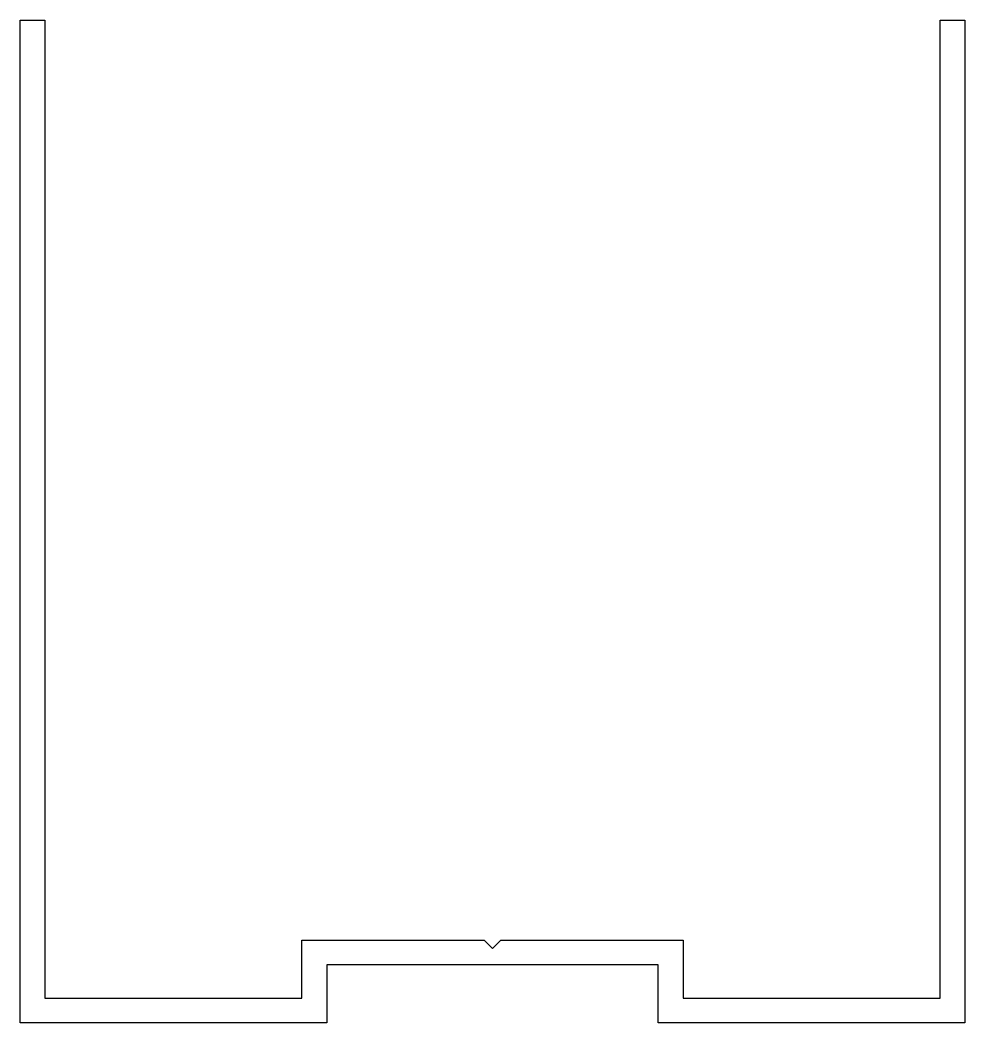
# Model space of a CAD drawing. Extents: x 353.6 to 410.6, y 177.1 to 237.6.
import ezdxf

# ---------------------------------------------------------------- set-up
doc = ezdxf.new("R2010")
doc.units = 0
doc.layers.get('0').update_dxf_attribs({"linetype": 'CONTINUOUS'})

msp = doc.modelspace()

# ---------------------------------------------------------------- linework, layer by layer
at = {"color": 0}
for p, q in [((372.11, 177.081), (372.112, 177.084)), ((410.612, 177.081), (410.612, 177.082))]:
    msp.add_line(p, q, dxfattribs=at)
msp.add_lwpolyline([(410.612, 177.081), (392.112, 177.081), (392.112, 180.581), (372.112, 180.581), (372.112, 177.081), (353.612, 177.081), (353.612, 237.581), (355.112, 237.581), (355.112, 178.581), (370.612, 178.581), (370.612, 182.081), (381.612, 182.081), (382.112, 181.581), (382.612, 182.081), (393.612, 182.081), (393.612, 178.581), (409.112, 178.581), (409.112, 237.581), (410.612, 237.581)], close=True)

doc.saveas('drawing.dxf')
